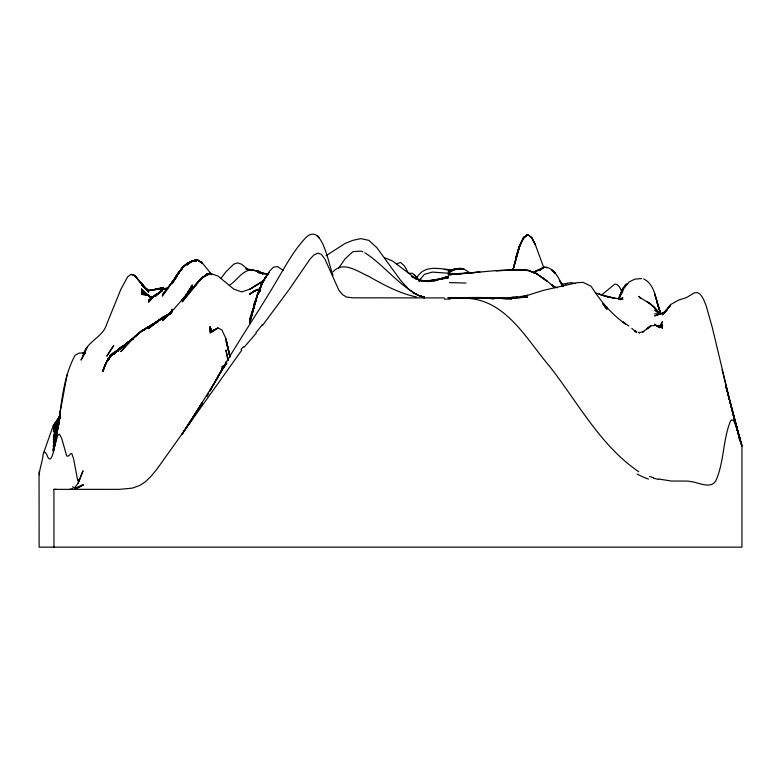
<?xml version="1.0" encoding="UTF-8"?>
<svg xmlns="http://www.w3.org/2000/svg" width="781" height="781" viewBox="0 0 781 781"><rect width="100%" height="100%" fill="white"/><g stroke="black" fill="none" stroke-linecap="round" stroke-linejoin="round"><path stroke-width="1.17" d="M39.401 474.799C39.03 470.123 42.428 462.098 43.121 454.493C43.951 449.182 47.036 454.171 47.582 456.7C51.214 464.363 53.733 450.715 54.279 447.708L60.244 411.607M85.275 352.768L79.037 353.149L75.064 355.306C59.424 384.232 61.582 420.002 53.352 451.379L60.244 412.007M53.352 451.184L60.244 412.436L53.352 450.803L60.244 412.983L53.352 450.412L60.244 413.627L53.352 450.012L60.244 414.34L53.352 449.592L60.244 415.101L53.352 448.89L59.014 422.414M60.244 411.685L67.127 374.49M58.917 422.501L53.352 447.083L58.858 423.888M54.279 447.708L57.452 436.296L58.721 434.373L59.59 434.314L61.719 438.502L66.57 455.508A4.745 2.031 89.4 0 0 67.127 456.172L68.416 456.045L71.149 453.497A4.296 1.679 -88.5 0 1 72.028 454.005L73.678 459.199L77.797 480.92L79.193 479.475M512.853 270.294L519.658 245.781L512.853 270.304L519.658 245.82L523.631 237.756L519.658 245.771L512.853 270.314C516.788 258.316 517.032 242.774 527.595 234.485L523.631 238M59.092 422.648L53.352 445.453L57.384 431.483M249.725 323.236L257.671 294.007L261.635 284.733L257.671 294.066L249.725 321.05L257.671 294.212L261.635 284.284L253.698 304.424M249.725 322.485C254.987 305.625 257.447 286.754 268.918 272.618M249.725 320.356L257.671 294.339L259.653 291.44M58.302 426.192L53.352 442.144L58.194 427.353M515.694 258.599L519.658 245.869L523.631 237.541L527.595 234.827L523.631 237.502L519.658 245.859L515.694 258.599L519.658 245.869M619.226 298.43L622.867 288.326L625.845 284.147L627.826 283.942M249.725 318.98L257.671 294.457L261.635 284.167L265.608 277.05L261.635 284.411L257.671 294.203M58.077 425.899L53.352 439.371L58.36 425.713M43.433 453.439L53.352 425.303L59.551 416.673M106.821 361.73L109.604 358.206L106.323 362.648L102.858 371.17C105.64 361.73 111.058 352.436 120.713 348.746C111.146 352.582 105.591 361.681 102.858 371.17L106.323 362.423M104.839 365.801L102.858 371.131L105.835 363.624M79.037 481.223L83.011 470.758L78.071 483.273L75.064 487.246M59.131 421.886L53.352 436.374L58.858 423.068M622.867 288.609L618.903 298.898L620.885 293.422L618.903 298.459L620.885 293.666L618.903 298.137L622.867 291.508M257.671 294.007L261.635 285.045M59.981 418.04L53.352 431.922L59.707 419.046M170.336 313.279L172.318 309.188L170.336 313.269L141.556 330.988L127.664 342.859L134.615 337.011L113.772 353.363L127.664 342.81L113.772 353.129L120.713 348.316L113.772 352.953L110.297 356.097L106.821 361.457L110.297 356.243L113.772 352.768L118.732 350.259L113.772 352.836L110.297 356.195L106.821 361.437L110.297 356.087L113.772 352.856L110.297 356.097L106.821 361.457L110.297 356.224L113.772 352.787L118.732 350.679L113.772 352.778L110.297 356.195L106.821 361.437L110.297 356.087L113.772 352.856L110.297 356.107L106.821 361.466L110.297 356.097L113.772 352.875L110.297 356.107L106.821 361.466L110.297 356.107L113.772 352.875L110.297 356.116L106.821 361.525L110.297 356.077L113.772 352.983L110.297 356.077L106.821 361.544L110.297 356.077L113.772 352.983L110.297 356.077M659.916 326.829L662.561 321.45L659.73 326.595M170.336 313.191L162.399 317.779L148.507 328.088L162.399 317.594L170.336 313.689L160.417 319.79L170.336 313.376L172.318 309.461L170.336 313.435L162.399 317.779L148.507 327.571L172.318 311.687M78.071 483.273L79.496 479.036M171.078 312.322L172.318 310.242L170.112 314.04L172.318 309.706L170.112 313.913M170.112 314.03L172.318 309.911L170.112 314.05M59.668 417.708L53.352 429.286L59.668 418.05M618.903 297.805L622.867 290.425L618.903 298.322L622.867 289.79L628.822 282.136L634.777 279.129L641.728 278.553M172.318 283.562L177.287 274.609L182.246 268.205L177.287 274.639L172.318 282.849C178.068 273.008 184.492 261.166 197.134 259.927L202.094 262.738L210.03 272.491M172.318 283.435L177.287 274.619L182.246 268.293L177.287 274.609M210.03 391.271C230.18 352.553 255.514 316.988 277.519 279.383C285.719 265.579 293.48 251.238 304.307 239.269C322.26 218.338 328.908 267.444 333.087 275.244M225.914 363.165L210.03 390.383L225.914 363.214L217.967 376.374L225.914 364.268L221.941 368.671L225.113 365.537M172.318 283.308L177.287 274.629L182.246 267.922L187.206 263.158L197.134 259.878L202.094 262.748L197.134 259.858C184.726 261.508 178.244 272.774 172.318 282.546C178.38 273.135 184.531 261 197.134 260.005C184.706 261.215 178.283 272.803 172.318 282.283L182.246 267.717L187.206 263.607L182.246 267.707M206.975 396.514L208.81 393.36M418.928 280.984L424.386 274.346L432.332 272.11L456.436 273.76M185.077 297.18L192.165 287.74L182.246 300.099L192.165 288.335L169.487 314.138M59.61 416.986L53.352 427.168L59.61 417.279M217.967 377.369L182.246 434.051L202.094 403.455L182.246 433.572M185.351 296.692L192.165 285.953L184.228 298.244M171.078 312.439L172.318 310.487L162.399 320.747L172.318 310.809L169.487 314.548M177.287 274.912L172.318 282.546L177.287 275.049M85.656 351.665L81.019 360.1L86.974 347.496L83.011 356.331C85.578 341.414 102.838 338.066 106.821 323.91L120.713 289.644L127.664 276.747L131.14 274.385L134.615 275.439L148.507 292.006L134.615 275.439L131.14 274.395M257.671 294.457L259.653 291.498L257.671 294.037L249.725 321.752L257.671 294.125L259.653 291.655L257.671 294.33M59.912 416.078L53.352 425.762L59.551 416.927M184.228 298.391L192.165 286.676L183.564 299.045M162.399 296.243L177.287 275.498L162.399 294.867L172.318 281.716L176.457 277.411M338.378 268.566L344.997 258.95L352.934 251.658L360.881 251.121L362.862 251.794M268.918 272.735L265.608 277.528L269.572 271.105L273.545 267.112L277.519 266.604L283.474 270.46M177.287 275.127L172.318 282M419.094 280.887L420.422 279.042L419.094 280.73M289.155 289.497L309.891 259.263L313.767 255.094L317.965 253.103L321.411 254.421L324.964 259.165L338.778 290.034L342.488 294.603L346.627 297.083L352.934 297.825L444.233 297.922M288.619 290.22L262.719 325.13M220.857 278.524L225.914 271.856L233.851 264.095L237.824 262.885L241.788 264.31L248.739 270.128M241.788 350.132L156.6 469.606L150.567 476.82L144.827 482.199L139.721 485.45L132.79 487.988A40.427 37.312 -67.7 0 1 131.979 488.154L119.561 489.345L53.918 489.365L53.967 547.149M417.113 277.314C425.264 263.236 442.349 269.982 455.011 269.914M244.072 347.301L256.461 332.921M534.097 272.715L535.541 271.007L543.478 268.02L535.541 271.505L543.478 267.444L538.519 270.587L543.478 267.229L547.452 267.551L543.478 267.356L540.306 269.884M182.246 300.402L202.094 277.558L210.03 273.252L217.967 276.025L233.851 289.165L241.788 291.909L249.725 289.204L264.613 280.164L249.725 289.36L264.613 280.076M209.044 273.867L206.067 274.18L210.03 273.526L202.094 277.558L182.246 299.963L202.094 277.636L206.067 275.078L210.03 273.74L202.094 277.665L182.246 299.435L202.094 277.792L210.03 273.252L211.797 274.609L210.03 272.979M659.389 327.795L662.561 324.388L659.389 327.239M162.399 289.771L155.448 296.331L162.399 289.644L166.812 288.101L162.399 289.771L155.448 295.667L162.399 290.132L155.448 295.208L162.399 290.708L148.507 300.177L155.448 295.277M257.671 293.119L260.053 290.883M134.615 337.138L141.556 330.919L158.426 320.971M650.661 325.482L646.688 328.947L650.661 326.321L642.714 331.818L638.751 332.755L639.737 332.726L638.751 332.325M141.556 330.919L134.615 336.923L141.556 331.007L158.426 321.05M533.774 273.184L535.541 271.661M333.087 271.778C343.24 260.366 357.981 271.778 368.817 276.396C383.852 284.997 399.355 293.344 416.449 296.975M187.206 265.091L192.165 260.922L196.138 260.649L192.165 260.981L187.206 263.783L192.165 261.088L197.134 260.112L192.165 261.088L187.206 264.183L192.165 260.932L196.138 260.805L192.165 260.952L187.206 264.632L192.165 260.932L196.138 260.981L192.165 260.932L196.138 261.176M620.485 299.738L622.867 297.746L618.903 299.416L622.867 299.494L606.993 296.79L614.93 298.293L599.056 294.066L605.861 296.399L595.649 293.012M164.205 317.799L172.318 311.092L169.487 314.187L172.318 310.877L169.487 314.294L172.318 310.779L162.399 319.575L168.716 314.792M539.944 270.216L543.478 267.356C554.12 266.223 558.766 278.905 563.062 286.442M666.974 310.233L662.561 313.816L670.508 305.449L662.561 314.928L670.508 304.658L678.445 300.158L686.382 297.639L694.319 292.846L697.296 292.563L700.274 294.261L703.251 298.654L706.229 305.976L712.184 327.093L734.013 418.177L741.94 445.971L741.95 547.149L39.118 547.149L39.06 471.763M166.002 316.403L172.318 311.355L164.205 317.291M666.974 310.086L662.561 313.484L665.539 311.687M225.914 364.756L221.941 367.734L224.918 365.772M601.702 294.876L614.93 284.05C619.226 284.206 620.553 289.351 622.076 292.563M229.438 285.221C236.731 280.818 240.939 272.052 249.725 270.041L257.671 270.792L262.631 273.877M164.381 317.223L171.332 312.371M326.146 255.66L344.997 243.487L352.934 240.323L360.881 238.605L368.817 240.363L376.754 247.509L400.575 280.33L408.512 289.146L416.449 294.837M659.584 327.298L662.561 325.316L658.598 326.78L662.561 325.97L658.598 326.478L662.561 326.712L658.598 325.931L662.561 328.147L658.598 325.462L656.606 325.726M79.037 487.207L83.011 484.855L75.064 488.701L83.011 484.991L75.064 488.496L79.037 487.354L75.064 488.447L79.037 487.207L83.011 484.747L79.037 487.227L75.064 488.447M662.561 313.386L654.624 315.885L664.553 312.175M158.123 321.626L141.556 331.124L158.123 321.596M170.336 313.435L162.399 317.594L148.507 328.703L155.448 322.446L162.399 317.545L170.336 313.679L162.399 318.297L170.336 313.874M202.094 277.528L210.03 273.467L206.067 274.834L210.03 273.252L211.797 274.746M160.417 292.455L155.448 294.925L148.507 301.115L155.448 294.837L159.422 292.895M253.698 291.372L257.671 289.507L253.698 291.303L249.725 294.32L253.698 291.254L257.671 289.507L259.936 289.556L257.671 289.575L249.725 293.998L257.671 289.409L259.936 289.614M162.399 317.76L169.018 314.675M565.307 284.147L567.299 283.347L561.627 284.362M224.918 365.488L221.941 366.611L224.918 365.586M72.74 488.681L69.89 489.296M396.602 263.841L400.575 262.416L404.538 266.077L408.512 273.243M427.793 281.746L432.332 280.135L448.206 277.997L424.386 281.121L432.332 280.74L448.206 277.245L428.925 281.511M524.197 296.389L543.478 290.337L577.218 282.654L583.173 282.39L591.11 286.276C600.452 301.095 611.591 314.226 625.845 324.3L622.867 321.899L628.822 326.038M523.065 296.829L527.595 295.325L511.721 298.069L502.652 298.713M434.597 280.711L448.206 276.367L434.597 280.809L438.004 279.725M440.269 279.042L448.206 276.65L433.465 280.809L448.206 276.933L432.332 280.73L420.422 280.613L424.386 280.926L416.449 279.198L411.489 276.367L420.422 280.799M83.011 353.559L85.275 352.895L83.011 352.963L85.275 352.69M260.649 289.204L257.671 290.044L260.649 289.224L257.671 289.829L259.936 289.849M567.299 283.288L571.262 282.605L575.236 283.591M605.002 307.353L606.993 307.04M650.661 325.862L654.624 325.521M656.606 325.862L658.598 325.755M504.917 298.723L527.595 297.034L511.721 298.235L479.964 297.922M654.624 313.777L662.561 313.669M448.206 297.659L511.721 298.508L448.206 297.659L479.964 297.493L511.721 298.811L495.847 298.127M448.206 297.737L479.964 297.629M54.045 489.365L54.524 489.365M408.512 273.291L412.485 273.291L416.449 277.255L414.467 274.873M56.378 489.365L55.021 489.365M459.97 274.453L448.206 274.287L479.964 272.081L448.206 274.873L495.847 270.616L527.595 269.982L535.541 273.086L543.478 278.173L554.949 287.545M464.09 298.313C505.317 298.03 526.511 339.51 550.117 366.963C578.106 402.879 600.404 445.658 638.751 471.744M213.008 331.456L210.03 331.339L214.004 330.519L217.967 327.991L210.03 332.911L214.004 329.943L210.03 332.023L217.967 327.942L221.941 329.992L225.914 338.642L229.878 356.312M417.445 295.218L424.386 297.014L417.445 295.257M210.03 330.812L213.008 331.32M444.243 269.416L448.206 270.109L456.143 268.908L448.206 271.29L456.143 268.596L464.09 269.181L470.045 272.93M364.844 252.732C385.785 266.253 400.643 288.482 424.386 297.864L420.422 296.233L424.386 297.073M420.422 296.36L424.386 297.112M658.627 479.017L671.543 481.047L686.382 481.067A38.376 28.487 -37.7 0 1 691.048 481.594C699.161 482.56 712.321 490.234 716.616 479.056C724.075 460.565 723.069 439.762 730.362 421.291A16.118 3.954 -85.9 0 1 731.592 420.002L733.095 420.266A35.028 8.591 -82.3 0 1 734.247 421.525M413.051 293.08L416.449 294.017M151.973 297.239L148.507 296.253L151.485 297.336L141.556 291.782L151.485 297.385M653.58 477.718L649.431 476.43M267.873 274.922L265.608 274.131L267.59 274.951M636.759 331.593L634.777 330.89L636.759 332.599L631.8 328.342M643.71 278.954C655.962 284.958 655.864 302.091 660.492 313.083M263.334 273.799L257.671 271.573L265.608 273.897L257.671 272.462L265.608 273.604L267.59 274.551M384.691 257.73L392.638 261.03L416.449 279.198M165.709 289.077L162.399 287.701L148.507 290.796L141.556 284.909L148.507 290.688L142.425 285.895L148.507 290.6L162.399 288.667L148.507 290.444L144.534 287.857L148.507 290.532L162.399 287.945L148.507 290.796L141.556 284.645L148.507 290.923L141.556 284.401L148.507 291.069L141.556 284.186L148.507 291.225L141.556 284.011L148.507 291.401L141.556 283.864L148.507 291.586L134.615 275.498L148.507 291.791L141.556 283.688M557.37 287.808L551.415 285.055L554.949 287.681M256.676 271.427L253.698 270.031L245.761 268.81L247.743 269.806M263.627 273.76L257.671 270.958L262.631 273.946M144.534 288.052L148.507 290.454L144.534 288.062M212.022 331.554L210.03 330.353L211.622 331.876M654.624 324.486L658.598 327.141L654.624 324.183M150.489 296.907L141.556 290.776L148.507 295.657L141.556 289.868L150.245 297.278M654.624 310.301L657.27 312.215M531.568 237.707L527.595 234.485L531.568 237.375L535.541 245.195L543.478 266.858M150.245 297.044L148.507 295.511L150.245 297.131M553.797 286.803L551.415 284.509L553.797 287.242M659.389 312.908L654.624 308.212L658.598 312.81M211.622 331.593L210.03 329.875L211.358 331.769M640.732 298.586L638.751 296.37C645.536 301.769 654.419 304.756 658.959 313.054M563.326 285.075L559.352 280.535L562.759 286.549M603.02 304.112L606.993 308.856L603.02 303.594L606.993 309.12L603.02 303.565M605.002 306.435L606.993 308.749M416.449 276.533L419.426 280.945L418.44 279.393M211.729 331.974L210.03 329.299L211.163 331.427M734.228 421.584L736.639 427.92M211.524 331.876L210.03 328.947L211.026 331.017M225.914 361.759L226.9 363.8M211.524 331.808L210.03 328.537L211.358 331.574M739.158 438.707L739.695 440.025M739.939 440.66L740.593 442.378M741.569 444.936L741.95 445.98M211.622 331.661L210.03 327.259L211.622 331.808M741.12 443.764L740.778 442.876M210.03 326.634L211.836 331.935M741.911 445.883L726.076 387.171M656.518 301.368L660.677 313.737M660.765 313.581L654.624 293.91L660.492 313.269M738.572 434.841L739.724 438.805L726.076 387.093M741.804 445.531L726.076 386.702M741.403 444.272L734.013 418.177L722.113 369.755M741.638 445.014L734.013 418.177L740.261 440.601M741.101 443.305L734.013 418.177L740.72 442.085M726.076 386.849L738.387 434.177L737.986 432.772M739.099 436.686L734.013 418.118L738.387 434.177M737.118 429.638L737.352 430.468M230.024 356.712L226.207 341.717L230.024 357.044M230.014 356.214L225.914 338.925L229.878 356.448M228.14 360.207L225.914 349.966L228.013 360.5M79.125 479.671A30.41 0.781 -69 0 1 79.467 479.085M75.142 488.008A151.797 30.723 81.9 0 1 72.535 486.739M241.056 349.498A164.674 148.937 -62.8 0 1 243.36 346.657M262.26 324.798A200.658 195.894 -10.2 0 1 256.002 332.55M444.35 299.064A264.261 94.667 1.4 0 1 450.237 299.133M449.339 282.654A271.124 91.201 1.3 0 1 466.032 283.064M648.455 479.065A56.056 48.998 13.1 0 1 637.189 474.008M658.588 479.436A61.416 34.94 16.7 0 1 653.482 478.128M739.373 438.668A218.416 0.918 70.8 0 1 738.963 437.555M738.504 437.204A51.634 5.975 -84.4 0 1 738.601 437.262M261.635 284.138L257.671 294.701L261.635 284.167L265.608 277.294L261.635 284.138M622.867 288.306L620.885 293.49L622.867 288.326M523.631 237.492L519.658 246.152L523.631 237.483L527.595 235.013L523.631 237.483M177.287 274.629L172.318 283.191L177.287 274.648L182.246 268.049L177.287 274.639L172.318 283.073L177.287 274.678M192.165 285.114L184.726 297.522L192.165 285.114M202.094 402.771L189.07 424.132L202.094 402.83M177.287 274.756L172.318 282.742L182.246 267.834L172.318 282.644L177.287 274.853M110.297 350.61L106.821 356.185L113.772 345.446L110.297 350.61M110.297 356.156L106.821 361.437L110.297 356.175M192.165 288.999L182.246 301.896L202.094 277.665L192.165 288.999M175.862 277.821L172.318 281.746L175.862 277.811M260.053 291.02L257.671 293.627L260.053 291.088M134.615 336.64L120.713 351.616L134.615 336.806L141.556 331.173L134.615 336.64M155.448 294.808L148.507 302.149L155.448 294.837M120.713 347.516L113.772 354.232L120.713 347.525L127.664 343.025L113.772 353.647L120.713 347.584L127.664 343.572L120.713 347.545L113.772 353.978L120.713 347.584L125.682 344.938L120.713 347.545M127.664 342.41L120.713 348.697L127.664 342.449L133.619 338.358L120.713 348.433L127.664 342.449L133.619 338.729L127.664 342.41M148.507 326.702L141.556 331.564L148.507 326.731L153.847 324.183L141.556 331.31L148.507 326.731M452.179 270.597L448.206 272.774L456.143 268.596L452.179 270.597M259.653 289.546L257.671 290.181L259.653 289.556M197.134 259.878L192.165 261.371L197.134 259.927L202.094 262.748L197.134 259.897M197.134 260.239L192.165 261.088L197.134 260.239M259.936 289.263L257.671 289.624L259.936 289.224M643.71 331.661L642.714 331.818L643.71 331.661M460.116 268.274L456.143 268.83L464.09 269.201L460.116 268.274M519.658 269.611L495.847 270.695L519.658 269.806L527.595 270.558L519.658 269.611M519.658 269.962L511.721 270.07L519.658 269.962M517.598 297.278L511.721 297.297L517.598 297.288M259.936 289.741L257.671 289.673L259.936 289.751M493.572 298.762L479.964 297.541L493.572 298.762M145.032 294.701L141.556 294.359L148.507 295.257L151.114 297.385L148.507 295.325L141.556 292.953L148.507 295.355L145.032 294.701M424.386 281.072L420.422 280.447L424.386 281.072M253.698 270.558L249.725 269.699L253.698 270.558M535.541 272.872L528.737 270.87L535.541 273.086L547.452 281.521L535.541 272.872M165.709 289.204L162.399 287.877L165.709 289.224M202.094 262.865L197.134 259.858L202.094 262.865M650.661 304.112L646.688 301.349L650.661 304.112M148.507 290.532L142.425 286.158L148.507 290.6M555.389 273.37L551.415 269.757L555.389 273.399M654.624 307.831L650.661 304.2L654.624 307.89M148.507 295.765L141.556 289.009L148.507 295.765M319.195 237.707L317.213 235.657L319.195 237.717M535.541 245.146L531.568 237.424L535.541 245.195M211.358 331.271L210.03 328.069L211.358 331.378M211.622 331.476L210.03 326.956L211.622 331.495"/></g></svg>
